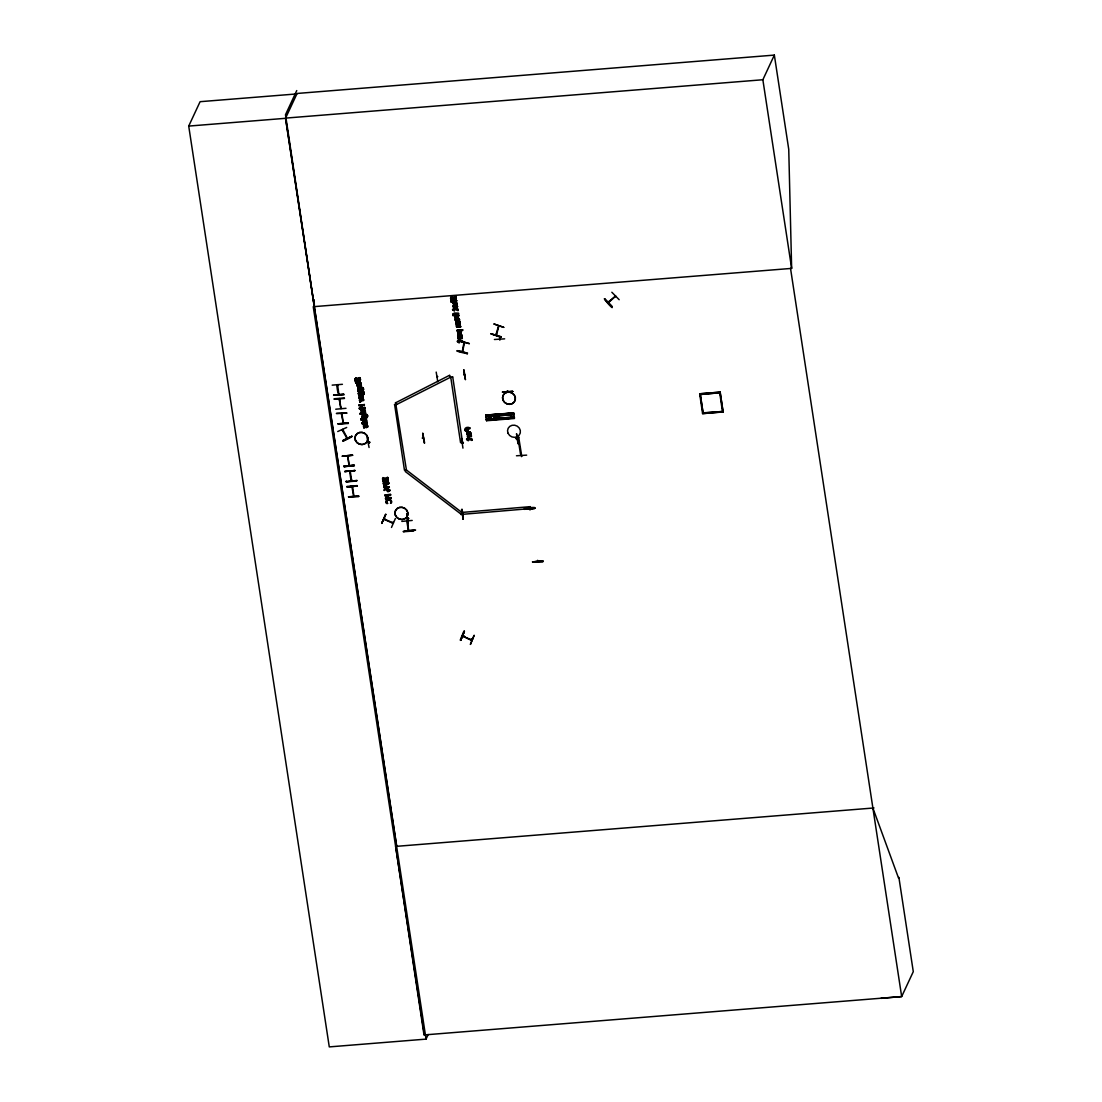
<?xml version="1.0" encoding="UTF-8"?>
<svg xmlns="http://www.w3.org/2000/svg" width="1102" height="1102" viewBox="0 0 1102 1102"><rect width="100%" height="100%" fill="white"/><g stroke="black" fill="none" stroke-linecap="round" stroke-linejoin="round"><path stroke-width="1.5" d="M360.464 383.703C360.409 381.154 354.541 382.435 360.464 383.386M366.732 424.422L366.429 423.32L363.605 423.65L366.456 423.595L367.035 426.171M457.385 310.323C457.964 308.381 453.018 308.767 454.492 310.805L453.845 309.455L452.578 309.745L453.845 309.455M457.482 309.8L457.964 310.53L458.005 309.345M462.358 341.73C464.259 344.251 459.438 338.025 459.369 342.736L458.707 341.372L457.454 341.661L458.707 341.372M514.235 417.148L486.354 419.063L486.602 420.289L514.414 417.989L513.656 413.085L485.789 415.206L486.037 416.804L513.821 414.572L513.56 412.851L485.775 415.11L486.616 420.744M467.73 430.166C466.628 425.551 464.094 432.962 467.771 430.207M382.849 481.106L383.579 480.858L382.849 481.106C381.526 474.08 384.736 479.687 387.022 479.825M462.551 352.006L464.548 342.185M358.742 385.81L358.935 384.818M498.834 326.178L496.492 334.87M337.639 385.838L337.556 384.612M337.322 385.824C336.193 383.358 338.08 396.458 339.14 394.213M338.906 394.64L337.57 384.708M339.14 399.103L339.333 399.985L339.926 399.392M339.678 399.957L339.678 398.511M341.028 407.341L341.014 408.677L339.512 398.869M341.386 413.829L343.287 423.196M341.413 413.622L341.923 414.683L341.827 413.608M348.879 465.14L347.819 455.498M347.722 455.98L349.238 465.443M351.4 480.045L351.621 479.673M351.648 480.568L350.16 470.761M351.91 486.657L353.563 495.804M352.502 486.161L353.907 496.12M407.451 520.847L406.955 520.681M408.608 530.613L406.707 513.67L407.988 523.67M499.661 339.884L499.523 338.893M507.182 390.907L507.319 391.775L507.705 390.879M507.802 391.554L507.967 391.196M521.26 454.079L521.59 456.187M529.125 507.209L529.511 507.733M529.869 506.92L529.704 508.063L529.745 506.824M529.718 509.482L530.007 508.559M538.024 561.111L537.693 560.367M361.167 383.331L360.506 383.716M457.964 310.53L457.771 308.946L456.462 308.767M467.868 439.257L466.614 439.546L467.868 439.257L468.529 440.607C467.647 437.646 472.221 439.202 471.987 440.332L472.097 439.395M357.131 385.287L357.971 384.502L357.778 385.907M384.322 486.326L384.942 487.277M389.337 490.679C384.57 490.418 392.147 490.183 387.146 490.252M365.437 411.253L364.431 412.479L364.748 411.707M363.44 390.039C363.715 384.364 360.988 393.097 362.93 389.667M367.641 416.101L367.407 416.983M450.594 298.463L450.635 298.132A1.763 1.639 25 0 1 451.076 297.306L452.812 296.893L455.319 299.221M367.021 416.06C364.858 417.575 366.952 417.451 366.925 415.44M456.214 299.097L456.214 297.581M456.352 298.532L456.118 299.413M437.466 376.746L437.673 376.801M333.617 395.219L343.948 394.199L333.589 395.205L343.934 394.888M337.983 423.939L348.301 423.512L348.301 422.796M346 408.305L335.738 409.214M348.246 423.113L337.956 423.829L348.315 422.865M346.18 481.354C357.943 481.037 363.44 479.274 346.262 481.905L346.276 481.147M354.141 465.32C322.748 467.579 375.355 463.722 343.934 466.628L354.21 465.127M358.825 496.038L348.563 496.864M361.194 390.053L360.753 388.841L358.839 388.937M361.8 393.993L360.299 392.643L359.1 394.24M469.342 343.548L459.203 340.793L469.3 343.672M512.719 391.513L502.512 392.05M532.569 561.91L542.9 560.89L542.887 561.634L532.542 561.855L542.914 560.918L532.569 561.965L542.9 561.607M362.558 393.414C362.586 396.472 363.55 391.844 363.798 391.871L363.908 392.615M359.527 397.56C361.373 394.227 360.685 401.073 359.638 397.588M388.083 479.701L388.207 478.764M386.072 500.804L386.21 502.884M453.735 306.273L454.313 305.35M455.773 319.594L456.338 318.671M358.37 389.653L358.742 388.882M360.519 400.976L360.395 401.707M455.636 317.197L456.063 316.191L455.691 316.921M468.226 437.535C471.849 435.634 471.036 435.772 468.24 437.811M458.997 319.621L457.592 320.572L456.049 320.076M364.652 411.914L364.748 410.619M467.358 353.77C459.121 349.334 448.858 350.05 467.372 353.687M463.97 342.474L462.33 351.455M363.371 398.235L362.393 399.117L362.71 398.345M366.319 424.945L366.842 426.984L367.145 426.309M457.716 331.867L458.129 330.862L460.429 330.683L459.975 332.804M358.77 385.383L359.927 384.212A1.419 1.309 25 0 1 360.698 384.35L361.415 385.741M452.757 302.141L452.674 303.229M458.542 339.375L459.107 340.229M457.247 351.001L467.551 353.026M359.982 379.832L359.142 380.755L358.315 379.97M455.567 299.014L454.74 296.548L455.484 299.179M363.274 419.931L363.109 420.647M391.623 502.25L390.714 502.746M503.71 327.39L493.792 323.919L503.766 327.335M363.137 399.048L363.274 397.051M365.175 412.423L365.409 410.853M455.815 323.712L456.324 322.693M467.827 429.959L467.4 430.758M367.352 427.245C364.583 426.75 364.418 424.697 363.853 427.81L363.825 425.152L365.905 426.515M437.039 376.788L437.563 376.361M359.335 385.548L360.299 384.915L360.822 385.865M500.859 337.405L501.093 336.689L490.982 333.796M456.338 325.379L456.311 326.66M500.873 337.377L490.982 333.782L500.969 336.992M358.481 389.695L358.742 390.742C362.93 392.16 361.153 386.458 358.646 389.075M361.704 394.254L361.456 392.574L359.1 393.194M364.142 393.772L363.192 394.929M388.069 483.544L387.532 482.125L384.143 482.607M451.241 298.394L452.357 297.499L453.115 298.821M451.462 297.829L452.068 300.226L451.352 298.628M615.508 296.41L614.957 296.576M468.212 430.827C467.372 427.893 470.458 429.684 470.251 427.907C464.548 425.331 462.785 431.805 467.303 431.433M453.115 314.07L452.922 315.076M388.18 479.494L387.546 480.486M361.704 390.232L360.933 387.945L358.122 388.662M362.31 394.172L362.31 392.477M365.768 416.859L365.313 414.724L362.462 415.055M368.536 442.839L369.721 442.439M423.375 438.362L422.631 438.128M517.182 438.982L516.191 438.61M460.705 640.386L464.438 631.198L460.774 640.179M460.223 640.152L463.887 631.17M460.664 640.303L464.328 631.322M463.57 636.143L462.771 635.386M472.262 639.683C470.044 638.182 472.179 641.46 472.469 639.422M472.303 639.243C473.281 643.003 459.341 633.402 463.639 636.102M470.402 644.422L474.163 635.234L470.499 644.215M346.579 437.769L346.634 437.315M347.364 438.265L342.694 429.325M360.63 400.701L360.478 402.092L359.803 401.693M383.84 486.037C382.752 488.324 387.628 488.627 386.885 486.244M386.926 487.07L384.185 487.883L384.199 485.693M389.915 490.665L387.518 491.396L386.981 489.453M459.121 339.388L462.275 337.777L458.212 338.107L462.275 337.777M381.802 523.161L385.755 514.303L381.719 523.312M381.76 523.395L385.728 514.29M384.57 519.552L384.846 518.725M392.367 523.009L392.725 522.21M395.356 518.546L391.485 527.445M358.398 393.152L359.087 392.16M362.765 419.752C361.249 423.471 371.801 423.347 362.586 420.675M452.894 301.838L453.142 303.821M453.528 314.759L454.547 314.07L454.616 315.351L455.112 314.042L458.611 313.767L455.016 313.395L458.515 313.106M495.983 334.719L498.641 325.586M359.762 401.362L360.23 400.494M455.264 316.605C454.024 318.34 456.848 317.514 455.03 317.899M428.182 1034.544L426.047 1039.117L329.278 1046.9L188.718 126.083L200.096 101.687L296.865 93.918M296.755 90.571L285.487 114.76L314.359 306.618L314.18 299.744M426.047 1039.117L285.501 118.313L297.085 93.463L774.348 55.1L788.743 149.349L791.635 268.254L790.52 268.351L901.67 996.566L880.925 998.357M332.17 385.135L342.419 384.309M334.209 399.296L344.471 398.469M346.813 412.988L336.372 413.47L346.717 413.195M340.67 407.368L340.807 408.25M340.738 408.153L339.182 398.993M359.844 381.099L358.246 381.306L356.221 378.909L356.345 381.499L355.381 381.03M355.657 383.124L356.828 383.028L355.56 382.463L356.759 381.733L360.602 382.366M343.245 423.306L341.923 413.236M355.56 382.463L356.759 381.733M359.762 379.116L359.018 377.724L359.913 377.655L360.63 379.749L359.142 381.471M357.296 382.325L360.891 382.711M357.489 382.78L357.007 384.226L356.924 382.821M360.01 381.127L359.913 377.655M357.268 384.557L357.875 384.736M337.735 431.529L346.689 427.466M357.861 385.163L358.811 386.774L357.957 386.072M359.348 386.733L359.624 384.901L360.809 385.053L360.478 386.637L359.348 386.733L359.417 385.934M363.192 387.918C365.01 391.1 360.285 391.995 358.109 391.458L358.288 390.576A1.86 1.722 25 0 1 357.833 389.323M358.109 391.458L358.109 390.631M360.478 386.637L360.85 385.948M358.742 390.742L361.07 390.356M361.58 386.361L361.58 387.215L358.797 387.436M361.58 387.215L358.136 387.381L357.268 385.755M362.406 394.902L358.715 395.398L358.88 394.516A1.86 1.722 25 0 1 358.439 393.262M358.715 395.398L358.715 394.571M342.57 430.675L343.039 429.945M359.348 394.681L361.676 394.296L359.348 394.681L359.197 392.987M360.809 398.662L360.588 396.403M359.527 400.742L359.527 399.888L363.591 399.558L363.591 400.425L360.712 400.66L363.591 400.425M359.045 397.299C360.34 402.96 362.71 392.505 362.475 398.869M362.145 394.461C364.721 394.475 361.993 391.472 363.798 391.871M359.762 402.147L360.478 402.092M361.428 399.268L361.112 396.362M358.921 405.743C358.494 403.869 359.39 407.244 361.139 405.371L361.415 407.96L359.39 408.814L364.817 408.374L359.39 408.814M342.722 440.621C354.252 434.45 355.684 435.607 343.011 441.117L351.882 436.185M359.293 408.126L361.415 407.96M363.591 399.558L359.431 400.095M362.048 407.905L361.787 405.316L362.048 407.905L364.803 407.492L362.145 407.699M347.034 438.458L342.075 429.89M360.078 413.539L360.877 413.278L360.905 414.228L360.078 413.539L360.877 413.278M364.239 404.613L358.811 405.054M360.189 414.283L360.175 413.333M362.847 412.038C361.318 405.701 362.241 416.446 362.627 409.779M361.47 413.47L365.63 412.947L365.644 413.801L361.47 413.47L365.63 412.947M363.467 412.63C364.225 405.963 362.654 416.721 361.098 410.66M361.566 414.132L361.566 413.264M342.35 456.269L352.695 455.195L342.446 456.049M360.822 419.807L362.971 419.449L360.822 419.807L360.822 418.953L366.484 418.498L366.484 419.352L363.453 419.6L366.484 419.352M362.172 418.085C361.387 416.542 365.106 419.035 367.076 417.245M362.806 417.369C360.96 414.751 366.938 414.297 365.037 417.19L362.806 417.369L362.806 415.509M365.644 413.801L361.663 413.925M361.869 423.802L363.04 423.705L361.773 423.14L363.536 422.355L367.104 423.375M365.037 417.19L362.902 417.162M361.773 423.14L362.957 422.397M363.508 423.003L366.897 422.837L367.242 424.587L366.401 424.697M366.553 414.614L367.379 415.302M363.316 424.697L363.123 423.499M366.484 418.498L360.726 419.159M363.343 420.826L366.842 420.895L363.261 420.661M363.853 427.81L363.66 427.066M364.597 427.741L363.949 427.604M354.94 470.595L344.678 471.546L355.037 470.513M367.806 437.494L367.145 437.742L369.074 447.495M357.296 485.996L347.034 486.946L357.379 485.913M355.037 470.485L344.678 471.546M368.578 442.081L369.39 442.756M368.839 442.453L368.771 441.957M369.487 441.902L368.619 442.37M369.404 442.811L369.666 442.095M530.393 506.644L461.862 512.444L406.431 470.017L404.448 470.168L394.599 404.448M462 512.086L460.65 513.849L405.233 471.477L406.431 470.017L395.563 402.588M394.461 404.751L396.596 404.282M450.938 301.039L456.6 300.584L450.938 301.039L450.938 301.893L453.087 301.521L450.938 301.893M452.164 300.019L451.214 300.35L452.164 300.075M456.228 298.298L455.636 296.424L455.952 297.347M456.696 301.232C450.332 300.763 456.407 303.091 456.6 300.584M453.68 308.353L452.578 309.745M453.335 302.527C453.184 304.855 457.495 301.507 456.972 303.835L452.881 303.257M457.165 308.601L454.244 308.312M456.972 303.835L456.972 302.981M453.928 310.86L454.41 309.4M453.735 314.318L454.547 314.07M453.184 315.544L453.087 315.227M454.382 312.996L453.156 314.084M454.355 313.643L453.253 313.877L453.087 315.737M455.278 315.103L455.112 314.042M454.782 315.64L458.845 315.31L454.782 315.64L455.388 316.439M455.016 314.249L458.611 313.767M455.773 322.073L459.837 321.756L455.773 322.073L455.773 322.941M458.845 315.31L458.749 315.516M459.933 322.404C453.569 321.936 459.644 324.264 459.837 321.756M384.584 478.764L383.248 478.681L383.482 481.051M385.301 477.827C383.951 480.954 388.978 480.444 387.105 477.758M456.683 324.966L455.911 323.809M457.592 324.828L460.168 323.96L456.669 323.933M386.926 477.483L387.697 477.428L387.009 477.951M436.199 372.09L437.756 381.747M457.027 330.297L462.592 329.842L457.027 330.297L457.027 331.151M460.264 324.608L460.168 323.96M460.333 333.217L457.633 332.956L458.129 330.862M389.295 486.602L384.199 489.949L389.199 486.808M457.454 327.253L460.512 327.019L460.512 326.164L456.999 326.137M389.378 487.18L384.378 490.321M460.512 327.019L460.512 326.164M460.567 332.377L460.429 330.683M461.339 332.129L460.98 330.641L462.592 329.842M385.08 494.908L390.494 494.481L385.08 494.908L385.094 495.804L387.312 495.432L385.094 495.804M457.44 340.807L458.611 340.711L457.454 341.661M458.225 338.961L458.914 338.713L458.212 338.107M460.884 330.834L462.688 330.504M387.67 497.815C382.132 498.021 390.356 499.165 387.312 495.432M462.84 341.716C462.688 339.402 458.501 342.157 459.258 340.077L458.446 340.477L459.258 340.105M391.072 498.242L385.562 498.875L391.072 498.242L388.221 497.966L390.962 497.553M458.804 342.777L459.286 341.331M390.604 495.17C384.832 494.757 390.673 496.919 390.494 494.481M459.396 338.865L462.385 338.438M386.788 502.25L387.505 503.476L386.499 503.008M395.425 402.891L449.685 375.231M390.466 503.228L391.417 502.967M384.047 518.477L383.799 519.276L384.185 518.436M452.702 376.774L462.551 442.494L460.553 442.66L450.704 376.925M423.499 437.673L423.54 438.004M424.642 443.045L422.727 433.086L424.16 442.894M463.694 369.914L465.443 379.708L463.983 369.886M393.386 522.5L393.249 523.354M464.452 374.198L464.011 375.121L464.094 374.225M464.576 374.294L464.286 374.556M401.831 521.398L412.203 520.433M407.492 518.257L408.319 518.987L408.58 518.284M407.685 518.147L407.754 518.643M408.305 518.946L408.401 518.092M408.635 518.615L407.588 518.987M496.231 333.989L496.671 334.223M494.412 339.499L504.661 338.851M408.305 530.296L406.803 521.136M500.115 339.747L499.881 338.865M413.636 530.255L413.608 530.999L403.346 531.756C411.377 529.029 426.364 529.745 403.304 531.329M461.518 438.32L462.95 448.142M467.73 428.816L467.744 429.863M462.688 442.191L462.22 443.059L463.35 442.976M462.578 442.591L462.385 443.486L463.295 442.536M462.482 443.431L463.419 442.632M466.601 438.692L467.771 438.596L466.614 439.546M467.978 436.791L467.758 437.15M467.716 438.045L471.932 439.354M468.336 437.604L468.24 438.748M467.964 440.662L468.446 439.202M471.339 435.869L467.372 435.979L467.372 436.847M471.38 440.387L471.987 440.332M461.545 509.468L463.143 519.249L462.124 509.427M462.248 514.207L461.146 514.634L461.462 513.821M462.179 513.766L461.215 514.276M462.413 513.849L462.454 514.193M463.129 519.083L462.11 509.399M516.356 438.252L516.425 438.748M516.094 438.637L517.086 439.078L517.306 438.293M518.036 443.541L516.535 433.706L518.036 443.693M516.466 455.773L526.66 455.14M522.004 455.47L521.494 456.641M611.844 292.25L619.172 299.716M608.235 302.031L615.687 295.915M608.414 302.499L608.579 301.934M609.144 301.838L608.745 301.576M614.696 296.176L615.068 296.548M611.913 306.191L604.502 298.876L611.734 306.452M463.005 635.372L462.633 636.226L472.069 640.042M463.419 636.543L463.68 635.661L463.405 636.474M524.524 509.317L534.883 508.353L524.524 509.317C531.632 505.859 543.892 508.229 524.469 508.793M529.442 507.636L529.222 507.209M530.145 508.766L530.062 509.95M461.862 512.444L462.151 514.358L530.682 508.559M471.491 639.008L471.257 639.821L471.628 638.967M537.445 561.359L537.831 560.574M872.894 808.055L898.557 878.115L898.888 877.399L913.282 971.661L901.67 996.566L424.394 1034.916L313.243 306.7L791.649 268.392L762.859 79.743L774.348 55.1M699.687 393.8L720.198 392.147L699.687 393.8L702.58 413.622L723.091 411.983L720.198 392.147M700.238 394.502L719.716 392.739L722.444 411.487L703.076 413.043L700.238 394.502L719.716 392.739M702.58 413.622L723.188 411.776M703.076 413.043L700.335 394.296M722.444 411.487L703.159 412.837M358.591 389.047L358.494 390.301M455.994 318.974L455.787 319.842M456.931 306.521L456.145 307.32M458.955 319.842L457.495 320.765L455.939 319.869M461.407 335.862L459.245 336.785L458.322 335.655M470.375 434.147L470.526 433.058M363.55 419.394L363.164 420.868M453.294 302.21L453.666 301.48M388.772 483.558L385.493 484.921M456.517 325.076L456.862 327.129L460.608 326.826M457.247 324.842L456.834 326.192M456.903 322.652L456.49 323.988M456.2 299.207L455.732 299.909M361.539 390.521L361.153 388.303L358.398 388.427M457.55 330.917L457.812 333.355L460.691 333.038M455.484 316.246L454.961 317.638M468.075 436.585L467.675 438.803M459.493 338.658L459.107 340.119M363.77 394.544L364.142 392.987M367.228 417.245L367.613 415.674M369.459 442.742L368.564 442.77M388.056 479.811L387.257 480.665M361.194 410.192L361.787 409.448M387.27 479.797L387.312 478.075M358.219 388.455L357.737 389.516A1.86 1.722 25 0 0 358.191 390.783M358.825 392.395L358.343 393.469A1.86 1.722 25 0 0 358.784 394.723M460.898 333.011L460.98 330.641M364.266 425.62L364.363 427.466M387.904 483.723L387.697 482.442L385.769 482.29M458.584 334.843L458.225 335.862M456.035 299.496L453.969 300.075L452.991 298.091M359.004 384.681L360.023 384.006A1.419 1.309 25 0 1 360.795 384.157L361.401 385.287M388.607 483.861L384.915 484.894M467.799 431.35L468.433 429.339M359.5 380.645L359.968 379.322M455.581 298.986C453.638 301.053 453.831 296.052 451.6 297.017M608.332 302.788L615.453 296.342M367.324 417.038L366.263 417.727M359.362 396.527L361.36 395.907L363.013 396.885M361.415 409.903L363.013 409.062M453.9 304.813L453.625 305.047A1.653 1.529 25 0 0 453.239 305.984L453.253 306.935A1.639 1.515 25 0 0 453.914 307.775L456.903 307.554M453.528 305.254L454.658 304.51M455.663 318.368L458.46 317.927L459.603 319.718A1.639 1.515 25 0 1 459.217 320.641L456.049 320.889A1.639 1.515 25 0 1 455.374 320.048M458.005 334.609L460.526 333.837M456.807 307.747L457.178 307.32A1.639 1.515 25 0 0 457.564 306.384M470.444 434.987L470.816 434.546A1.639 1.515 25 0 0 471.201 433.623L470.072 431.832L467.799 432.067M361.773 410.357L362.544 409.972M387.312 500.308L386.926 500.735A1.57 1.46 25 0 0 386.526 501.589L386.54 501.92M383.895 486.051L384.777 485.486M451.421 296.934L451.173 297.099A1.763 1.639 25 0 0 450.718 297.926L450.622 298.835M383.772 518.794L393.386 523.037M460.512 332.349L459.327 332.928M456.049 319.015L457.275 318.437M470.32 434.105C466.587 436.64 467.069 430.579 470.334 433.045M422.204 438.059L423.223 438.031M384.033 481.739L383.193 483.861L385.011 484.687M383.579 482.153L385.08 481.464M358.99 392.367L362.007 392.436M362.889 414.669L361.8 416.157A1.86 1.722 25 0 0 362.255 417.41L362.076 417.465M458.294 334.374L460.911 333.961L461.834 335.187M467.455 432.246L468.295 431.75M461.38 336.895L459.562 337.488M470.54 434.78L467.551 435.001A1.639 1.515 25 0 1 466.89 434.16L466.78 433.417M396.458 404.586L450.566 377.228L452.564 377.077M363.619 394.557L362.792 395.039M387.215 500.515L389.116 499.922M387.091 489.495L389.777 490.059M362.902 415.564L364.831 415.468L365.299 416.404M393.111 523.326L383.827 519.235M458.694 334.912C462.854 332.652 461.091 338.879 458.391 335.903M355.602 378.358L357.089 378.11L358.026 379.749M455.567 299.882L453.432 299.138M387.78 483.668L384.694 484.191L383.785 483.213M385.81 487.401L385.342 487.47M387.353 480.458L386.086 480.844A1.377 1.267 25 0 1 385.425 480.624A1.543 1.433 25 0 1 384.805 479.907L384.681 478.557M359.335 392.174L361.759 392.243M387.229 499.674L388.483 499.22M362.035 409.462L363.495 409.062M364.17 425.827L366.167 427.714L367.517 427.066A1.584 1.46 25 0 0 367.737 426.267L367.71 425.909M451.613 297.788L452.729 298.008M454.148 304.841L456.779 304.786L457.468 306.59M456.559 307.733L454.01 307.568A1.639 1.515 25 0 1 453.349 306.728L453.253 306.356M460.526 337.405L461.655 336.675A1.639 1.515 25 0 0 462.041 335.738M470.196 434.959L467.647 434.808A1.639 1.515 25 0 1 466.986 433.954L466.876 433.21A1.653 1.529 25 0 1 467.262 432.287M387.573 500.336L389.97 500.101L390.921 501.575M362.696 390.783L358.205 391.251M462.427 442.99L463.253 442.976M366.938 426.777L364.5 424.876L363.385 426.626M384.364 485.775L386.403 485.651L386.871 487.015M467.317 430.662L465.65 429.56M387.477 483.778L383.868 483.475M384.915 482.194L383.689 483.42M384.405 481.781L387.518 481.464L388.73 483.007M455.47 307.444C459.823 306.136 453.046 303.381 453.914 306.948M469.108 434.684L470.595 433.293M454.465 305.447L456.352 305.502L456.875 306.508M456.503 318.767L458.473 318.63L458.9 319.828M356.277 377.986L355.354 378.523A1.763 1.639 25 0 0 354.913 379.35M387.009 480.582L386.182 480.637A1.377 1.267 25 0 1 385.245 480.21A1.543 1.433 25 0 1 384.901 479.701L384.694 478.805M363.205 414.738L365.892 415.95M388.91 490.803L387.215 490.349M387.752 499.509L390.232 499.454L391.43 501.038M518.794 437.673L517.899 437.756L520.502 454.052L521.398 453.969L518.587 436.544M762.859 79.743L285.583 118.107L396.748 846.322M188.718 126.083L285.501 118.313M454.644 296.755L455.636 296.424M457.068 303.642L453.473 303.739M454.313 309.607L457.275 309.662M458.046 310.337L457.426 310.337M455.966 316.398L458.955 315.971M460.071 324.167L456.586 323.781M460.416 326.371L456.931 325.985M458.033 331.068L460.333 330.889M459.176 340.67L462.289 340.587L462.854 342.075M459.19 341.524L462.137 341.579M358.921 377.931L359.817 377.848M355.588 381.361L356.442 381.292M359.445 386.526L360.574 386.444M334.14 398.772L344.403 397.946M361.525 399.062L359.156 398.015M362.489 398.91L363.233 398.855M361.69 405.522L364.335 405.302L364.335 404.406M363.564 412.423L361.112 411.046M365.272 412.217L364.431 412.479M360.285 414.077L360.988 414.021M362.269 417.878L365.878 417.589M513.711 413.925L485.872 415.729L513.67 413.594M486.354 419.118L514.262 417.024L514.4 418.512L486.616 420.73L486.505 419.986L514.29 417.837M468.419 437.99L467.647 437.783M468.336 438.555L471.436 438.472L472.014 439.96M468.35 439.409L471.422 439.808M342.35 456.159L352.612 455.333M343.934 466.601L354.197 465.774M346.276 481.863L356.525 481.037M347.034 486.946L357.296 486.12M346.965 486.423L357.227 485.596M386.733 503.338L387.587 503.215M874.01 807.959L395.618 846.405L424.008 1034.943M512.719 391.417L502.416 392.16L512.678 391.403M385.659 481.574L388.441 482.277M454.658 303.174L453.377 302.747M385.066 485.638L386.678 486.216M455.043 304.648L457.454 306.218M460.14 337.267L458.391 337.129A1.639 1.515 25 0 1 457.729 336.289L457.716 335.339M468.681 431.874L470.32 432.218L471.105 433.83A1.639 1.515 25 0 1 470.719 434.753M385.149 486.257L386.251 486.478M361.015 396.568L362.696 398.166M363.068 409.93L364.487 410.164L364.734 411.528M459.424 332.721L457.812 331.936M466.972 431.488L465.03 429.642M455.567 307.238L453.845 306.315M459.63 334.677L461.352 335.848M359.238 380.548L358.481 380.259M360.905 398.469L359.693 397.836M362.944 411.831L361.676 410.963M363.398 409.93L364.542 410.578M389.034 499.413L391.224 500.597M363.398 409.269L364.927 409.724L365.313 411.06M356.483 378.179L357.406 378.606M358.536 387.229L357.434 386.43M454.864 307.224L454.162 306.921M468.502 434.463L467.647 433.981M457.853 318.657L458.9 319.58M458.79 332.721L457.977 332.336M459.217 337.226L458.487 336.923A1.639 1.515 25 0 1 457.826 336.082L457.729 335.711M389.474 500.184L390.204 500.487M384.502 484.604L383.165 482.855M363.825 409.324L365.217 410.619M358.756 381.251C357.833 378.551 354.114 378.11 356.345 381.499M384.57 487.208L385.245 486.051L386.375 486.781M460.815 334.154L461.669 334.856M351.07 480.83L349.651 471.243M387.505 503.476L386.623 501.396M362.103 392.243L362.434 393.262M390.576 500.501L390.935 502.126M386.637 503.545L386.003 501.272M449.533 375.534L450.566 377.228M451.214 300.35L450.801 299.055M355.491 381.567L355.078 380.273M367.173 424.642L367.641 426.474A1.584 1.46 25 0 1 367.421 427.273M367.076 424.849L367.531 425.73M357.668 378.592L358.219 380.176M513.642 413.112L485.775 415.082M387.697 477.428L388.042 478.599M470.444 433.251L468.198 432.48L467.455 433.981M451.007 300.006L450.718 298.628M351.827 436.378L342.791 440.676M367.255 414.559L367.517 415.881M366.801 415.123L366.911 415.977M459.162 340.27L459.162 339.457M388.014 478.034L388.138 479.342M355.12 380.865L354.968 379.487M513.808 414.559L486.037 416.79M359.872 379.529L358.921 377.972M388.73 482.414L388.758 483.406M453.625 314.924L453.804 315.447M453.611 315.406L453.625 314.566M364.004 392.408L364.087 393.607M367.283 423.388L367.269 424.201M720.102 392.353L723.091 411.983M530.241 506.961L530.53 508.862M510.832 413.305L511.59 418.223M498.738 414.269L499.495 419.187M495.928 414.504L496.671 419.407M493.42 414.71L494.164 419.614M490.597 414.931L491.354 419.848M488.723 415.082L489.467 420M458.515 340.917L458.487 339.65M471.436 435.662L471.449 436.516M390.397 494.688L390.507 495.377M390.866 497.76L390.976 498.448M387.945 495.377L388.221 497.966M387.215 495.638L387.573 498.021M384.295 489.756L384.281 490.528M385.548 497.994L385.562 498.875M362.475 387.987L362.861 389.64M364.803 407.492L364.817 408.374M366.842 420.895L366.856 421.763M363.701 423.457L363.784 424.862M356.828 383.028L357.007 384.226M363.04 423.705L363.219 424.904M360.781 413.484L360.905 414.228M359.376 407.919L359.486 408.608M363.302 398.084C363.949 395.053 358.632 394.874 358.977 397.877M354.899 380.052L355.009 379.143A1.763 1.639 25 0 1 355.45 378.33M391.637 501.314L391.582 502.016M389.943 490.128C386.058 495.473 386.898 485.293 389.86 490.624M524.511 508.38L534.883 508.297L524.497 509.083M462.027 335.366L461.958 335.945A1.639 1.515 25 0 1 461.559 336.868M358.839 385.604L358.811 386.774M455.264 319.305L455.291 320.255A1.639 1.515 25 0 0 455.952 321.095L459.121 320.847A1.639 1.515 25 0 0 459.506 319.911L458.363 318.134L455.567 318.574A1.653 1.529 25 0 0 455.167 319.511L455.195 319.883M357.227 385.08L357.172 385.962M466.807 433.609A1.639 1.515 25 0 1 467.193 432.7M453.266 306.177A1.639 1.515 25 0 1 453.652 305.254M457.743 335.531A1.639 1.515 25 0 1 458.129 334.609M348.563 496.768L358.88 496.437L348.535 496.754M604.53 298.862C609.585 306.99 619.048 313.533 604.461 298.917M514.235 417.451L486.45 419.738L514.235 417.451M355.478 440.593A6.529 6.02 25 0 0 366.553 442.481A6.529 6.02 25 0 0 362.145 432.507A6.529 6.02 25 0 0 355.478 440.593M355.547 440.442A6.529 6.02 25 0 0 366.622 442.315A6.529 6.02 25 0 0 362.214 432.342A6.529 6.02 25 0 0 355.547 440.442M395.48 515.474A6.557 6.047 25 0 0 406.61 517.361A6.557 6.047 25 0 0 402.175 507.347A6.557 6.047 25 0 0 395.48 515.474A6.557 6.047 25 0 0 406.597 517.361A6.557 6.047 25 0 0 402.175 507.347A6.557 6.047 25 0 0 395.48 515.474M508.077 433.32A6.529 6.02 25 0 0 519.152 435.194A6.529 6.02 25 0 0 514.744 425.22A6.529 6.02 25 0 0 508.077 433.32M503.035 400.329A6.529 6.02 25 0 0 514.124 402.202A6.529 6.02 25 0 0 509.703 392.243A6.529 6.02 25 0 0 503.035 400.329M503.118 400.178A6.529 6.02 25 0 0 514.193 402.065A6.529 6.02 25 0 0 509.771 392.092A6.529 6.02 25 0 0 503.118 400.178"/></g></svg>
